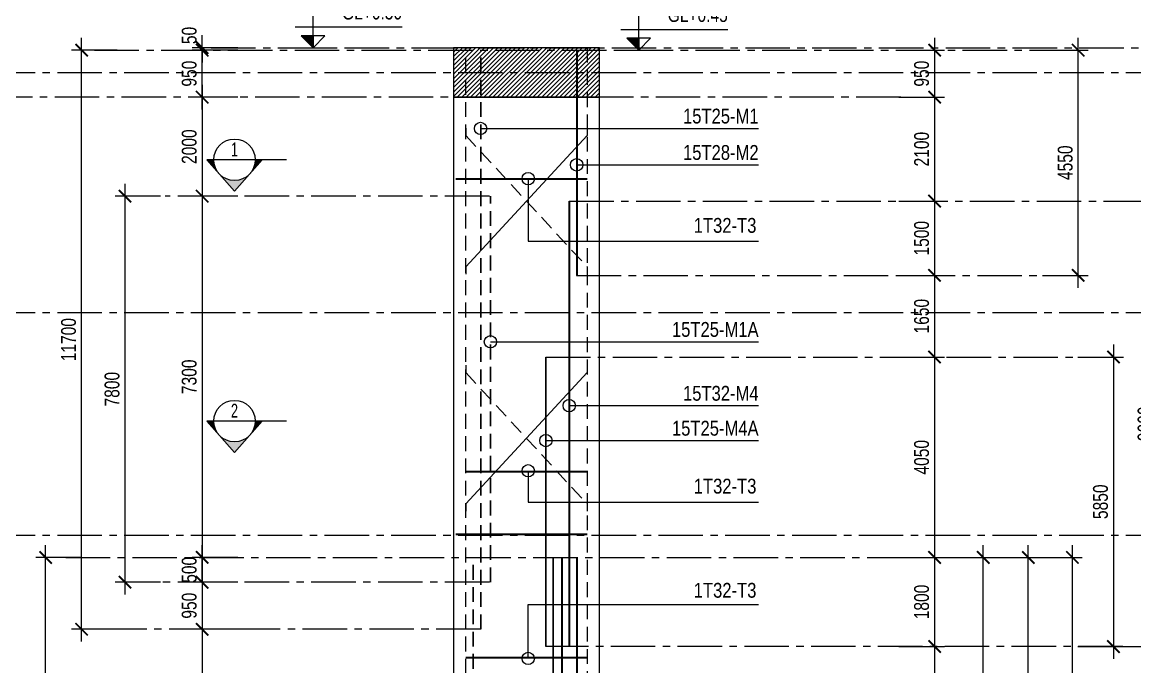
# Model space of a CAD drawing. Header units: millimetres. Extents: x 2746337 to 7547699, y -363432 to 15720.
# Drawn here: x 2871188 to 2893677, y -12008 to 1014 of the extents above; entities that cross this region are included whole.
import ezdxf
from ezdxf.enums import TextEntityAlignment as Align

# ---------------------------------------------------------------- set-up
doc = ezdxf.new("R2010")
doc.units = ezdxf.units.MM
doc.header["$LTSCALE"] = 1200
doc.header["$PDMODE"] = 3
for name, pattern in [('CENTER2', [1.125, 0.75, -0.125, 0.125, -0.125]), ('CONTINOUS', [0]), ('HIDDEN', [0.375, 0.25, -0.125])]:
    doc.linetypes.add(name, pattern=pattern)
for name, color, linetype, lineweight in [('1', 9, 'Continuous', 13), ('BOUND', 3, 'Continuous', 20), ('C1CO', 4, 'Continuous', 35), ('ENOTE', 2, 'Continuous', 15), ('Grid line', 160, 'CENTER2', 5), ('HIDE', 8, 'HIDDEN', 13), ('K-THUOC', 1, 'Continuous', 18), ('LEADER', 8, 'Continuous', 9), ('T1CO', 4, 'Continuous', 20), ('T1HI', 4, 'HIDDEN', 13), ('TCCO', 4, 'Continuous', 35), ('TCHI', 4, 'HIDDEN', 30), ('TEXTMA', 2, 'Continuous', 13)]:
    doc.layers.add(name, color=color, linetype=linetype, lineweight=lineweight)
for name, color, linetype in [('CDC.02.DIM', 1, 'Continuous'), ('CDC.06.TEXT', 2, 'Continuous'), ('CDC.10.HATCH', 251, 'Continuous')]:
    doc.layers.add(name, color=color, linetype=linetype)
doc.styles.add('DB_Arial', font='arial.ttf', dxfattribs={"width": 0.8})
doc.styles.add('SMTEXT', font='arial.ttf', dxfattribs={"width": 0.75})
doc.styles.add('TEXTVN', font='VHELVCN.TTF', dxfattribs={"width": 0.8})
doc.dimstyles.new('BSV1-100', dxfattribs={"dimtxt": 300, "dimasz": 250, "dimexe": 200, "dimexo": 0, "dimgap": 108, "dimtad": 1, "dimdec": 0, "dimdsep": 46, "dimtxsty": 'SMTEXT', "dimblk": 'ARCHTICK', "dimcen": 100, "dimdle": 250, "dimclrd": 256, "dimclre": 256, "dimclrt": 1, "dimadec": 0, "dimazin": 0, "dimtfac": 1, "dimtdec": 0, "dimtix": 1, "dimtmove": 2, "dimatfit": 3, "dimfxl": 720, "dimfxlon": 1, "dimtolj": 1, "dimtzin": 0, "dimarcsym": 0})
doc.dimstyles.new('BSV25', dxfattribs={"dimtxt": 300, "dimasz": 250, "dimexe": 200, "dimexo": 0, "dimgap": 108, "dimtad": 1, "dimdec": 0, "dimlfac": 0.25, "dimdsep": 46, "dimtxsty": 'SMTEXT', "dimblk": 'ARCHTICK', "dimcen": 100, "dimdle": 250, "dimclrd": 256, "dimclre": 256, "dimclrt": 2, "dimadec": 0, "dimazin": 0, "dimtfac": 1, "dimtdec": 0, "dimtix": 1, "dimtmove": 2, "dimatfit": 3, "dimfxl": 800, "dimfxlon": 1, "dimtolj": 1, "dimtzin": 0, "dimarcsym": 0})

# ---------------------------------------------------------------- blocks, each defined once
blk = doc.blocks.new('_ArchTick')
at = {"color": 0, "linetype": 'ByBlock', "const_width": 0.15}
blk.add_lwpolyline([(-0.5, -0.5), (0.5, 0.5)], dxfattribs=at)
blk = doc.blocks.new('*D115')
at = {"layer": 'Defpoints', "color": 0, "transparency": 16777216}
for p in [(2879905, -8850), (2866096, -11850), (2879905, -11850)]:
    blk.add_point(p, dxfattribs=at)
at = {"layer": 'K-THUOC', "lineweight": -2, "transparency": 16777216}
for p, q in [((2866096, -8600), (2866096, -12100)), ((2866816, -8850), (2865896, -8850)), ((2866816, -11850), (2865896, -11850))]:
    blk.add_line(p, q, dxfattribs=at)
at = {"layer": 'K-THUOC', "lineweight": -2, "transparency": 16777216, "xscale": 250, "yscale": 250, "zscale": 250}
for p, rotation in [((2866096, -8850), 90), ((2866096, -11850), 270)]:
    blk.add_blockref('_ArchTick', p, dxfattribs=dict(at, rotation=rotation))
at = {"layer": 'K-THUOC', "color": 1, "transparency": 16777216, "char_height": 300, "attachment_point": 5, "rotation": 90, "style": 'SMTEXT'}
for s, insert in [('\\A1;T12a200-L1,L2,L3', (2866384, -10350)), ('\\A1;3000', (2865834, -10350))]:
    blk.add_mtext(s, dxfattribs=dict(at, insert=insert))
blk = doc.blocks.new('*D78')
at = {"layer": 'Defpoints', "color": 0, "transparency": 16777216}
for p in [(2879905, -11850), (2866096, -26000), (2872898, -26000)]:
    blk.add_point(p, dxfattribs=at)
at = {"layer": 'K-THUOC', "lineweight": -2, "transparency": 16777216}
for p, q in [((2866096, -11600), (2866096, -26250)), ((2866816, -11850), (2865896, -11850)), ((2866816, -26000), (2865896, -26000))]:
    blk.add_line(p, q, dxfattribs=at)
at = {"layer": 'K-THUOC', "lineweight": -2, "transparency": 16777216, "xscale": 250, "yscale": 250, "zscale": 250}
for p, rotation in [((2866096, -11850), 90), ((2866096, -26000), 270)]:
    blk.add_blockref('_ArchTick', p, dxfattribs=dict(at, rotation=rotation))
at = {"layer": 'K-THUOC', "color": 1, "transparency": 16777216, "char_height": 300, "attachment_point": 5, "rotation": 90, "style": 'SMTEXT'}
for s, insert in [('\\A1;T12a300-L1,L2,L3', (2866384, -18925)), ('\\A1;14150', (2865835, -18925))]:
    blk.add_mtext(s, dxfattribs=dict(at, insert=insert))
blk = doc.blocks.new('SIGSEC')
at = {"layer": '1', "lineweight": 9}
h = blk.add_hatch(color=256, dxfattribs=at)
h.dxf.hatch_style = 1
h.paths.add_polyline_path([(-420, 0), (-560, 0), (-315, -278, -0.182676)])
h = blk.add_hatch(color=256, dxfattribs=at)
h.dxf.hatch_style = 1
h.paths.add_polyline_path([(560, 0), (420, 0, -0.182676), (315, -278)])
h = blk.add_hatch(color=256, dxfattribs=at)
h.dxf.hatch_style = 1
h.paths.add_polyline_path([(315, -278, -0.451416), (-315, -278), (0, -635)])
at = {"layer": '1', "lineweight": 9, "elevation": 0}
blk.add_lwpolyline([(1050, 0), (-560, 0), (0, -635), (560, 0)], dxfattribs=at)
at = {"layer": '1', "lineweight": 9}
blk.add_circle((0, 0), 420, dxfattribs=at)
at = {"layer": 'BOUND', "lineweight": 9, "style": 'TEXTVN', "width": 0.8}
blk.add_attdef('SEC', text='', height=280, dxfattribs=at).set_placement((0, 210, 0), align=Align.MIDDLE_CENTER)
blk = doc.blocks.new('*D79')
at = {"layer": 'Defpoints', "color": 0, "transparency": 16777216}
for p in [(2866646, -500), (2866096, -8850), (2879905, -8850)]:
    blk.add_point(p, dxfattribs=at)
at = {"layer": 'K-THUOC', "lineweight": -2, "transparency": 16777216}
for p, q in [((2866096, -250), (2866096, -9100)), ((2866646, -500), (2865896, -500)), ((2866816, -8850), (2865896, -8850))]:
    blk.add_line(p, q, dxfattribs=at)
at = {"layer": 'K-THUOC', "lineweight": -2, "transparency": 16777216, "xscale": 250, "yscale": 250, "zscale": 250}
for p, rotation in [((2866096, -500), 90), ((2866096, -8850), 270)]:
    blk.add_blockref('_ArchTick', p, dxfattribs=dict(at, rotation=rotation))
at = {"layer": 'K-THUOC', "color": 1, "transparency": 16777216, "char_height": 300, "attachment_point": 5, "rotation": 90, "style": 'SMTEXT'}
for s, insert in [('\\A1;T12a300-L1,L2,L3', (2866384, -4675)), ('\\A1;8350', (2865834, -4675))]:
    blk.add_mtext(s, dxfattribs=dict(at, insert=insert))
blk = doc.blocks.new('tag_cd')
at = {"layer": 'CDC.10.HATCH'}
blk.add_hatch(color=256, dxfattribs=at).paths.add_polyline_path([(180, 240), (420, 0), (420, 240)])
at = {"layer": 'CDC.02.DIM'}
for points in [[(420, 240), (420, 0), (660, 240), (180, 240), (420, 0), (420, 1020)], [(60, 420), (2220, 420)], [(0, 0), (840, 0)]]:
    blk.add_lwpolyline(points, dxfattribs=at)
at = {"layer": 'CDC.06.TEXT', "ltscale": 0.5, "style": 'SMTEXT', "width": 0.75}
blk.add_attdef('CD', text='', height=300, dxfattribs=at).set_placement((2220, 570), align=Align.RIGHT)
blk = doc.blocks.new('*D80')
at = {"layer": 'Defpoints', "color": 0, "transparency": 16777216}
for p in [(2865643, 0), (2865080, -4850), (2897740, -4850)]:
    blk.add_point(p, dxfattribs=at)
at = {"layer": 'K-THUOC', "lineweight": -2, "transparency": 16777216}
for p, q in [((2865080, 250), (2865080, -5100)), ((2865643, 0), (2864880, 0)), ((2865800, -4850), (2864880, -4850))]:
    blk.add_line(p, q, dxfattribs=at)
at = {"layer": 'K-THUOC', "lineweight": -2, "transparency": 16777216, "xscale": 250, "yscale": 250, "zscale": 250}
for p, rotation in [((2865080, 0), 90), ((2865080, -4850), 270)]:
    blk.add_blockref('_ArchTick', p, dxfattribs=dict(at, rotation=rotation))
at = {"layer": 'K-THUOC', "color": 1, "transparency": 16777216, "insert": (2864819, -2425), "char_height": 300, "attachment_point": 5, "rotation": 90, "style": 'SMTEXT'}
blk.add_mtext('\\A1;4850', dxfattribs=at)
blk = doc.blocks.new('*D81')
at = {"layer": 'Defpoints', "color": 0, "transparency": 16777216}
for p in [(2897740, -4850), (2865080, -9350), (2897724, -9350)]:
    blk.add_point(p, dxfattribs=at)
at = {"layer": 'K-THUOC', "lineweight": -2, "transparency": 16777216}
for p, q in [((2865080, -4600), (2865080, -9600)), ((2865800, -4850), (2864880, -4850)), ((2865800, -9350), (2864880, -9350))]:
    blk.add_line(p, q, dxfattribs=at)
at = {"layer": 'K-THUOC', "lineweight": -2, "transparency": 16777216, "xscale": 250, "yscale": 250, "zscale": 250}
for p, rotation in [((2865080, -4850), 90), ((2865080, -9350), 270)]:
    blk.add_blockref('_ArchTick', p, dxfattribs=dict(at, rotation=rotation))
at = {"layer": 'K-THUOC', "color": 1, "transparency": 16777216, "insert": (2864819, -7100), "char_height": 300, "attachment_point": 5, "rotation": 90, "style": 'SMTEXT'}
blk.add_mtext('\\A1;4500', dxfattribs=at)
blk = doc.blocks.new('*D82')
at = {"layer": 'Defpoints', "color": 0, "transparency": 16777216}
for p in [(2896467, -9350), (2865080, -13150), (2897724, -13150)]:
    blk.add_point(p, dxfattribs=at)
at = {"layer": 'K-THUOC', "lineweight": -2, "transparency": 16777216}
for p, q in [((2865080, -9100), (2865080, -13400)), ((2865800, -9350), (2864880, -9350)), ((2865800, -13150), (2864880, -13150))]:
    blk.add_line(p, q, dxfattribs=at)
at = {"layer": 'K-THUOC', "lineweight": -2, "transparency": 16777216, "xscale": 250, "yscale": 250, "zscale": 250}
for p, rotation in [((2865080, -9350), 90), ((2865080, -13150), 270)]:
    blk.add_blockref('_ArchTick', p, dxfattribs=dict(at, rotation=rotation))
at = {"layer": 'K-THUOC', "color": 1, "transparency": 16777216, "insert": (2864819, -11250), "char_height": 300, "attachment_point": 5, "rotation": 90, "style": 'SMTEXT'}
blk.add_mtext('\\A1;3800', dxfattribs=at)
blk = doc.blocks.new('*D83')
at = {"layer": 'Defpoints', "color": 0, "transparency": 16777216}
for p in [(2882505, 450), (2882855, -500), (2889630, -500)]:
    blk.add_point(p, dxfattribs=at)
at = {"layer": 'K-THUOC', "lineweight": -2, "transparency": 16777216}
for p, q in [((2889630, 700), (2889630, -750)), ((2888910, 450), (2889830, 450)), ((2888910, -500), (2889830, -500))]:
    blk.add_line(p, q, dxfattribs=at)
at = {"layer": 'K-THUOC', "lineweight": -2, "transparency": 16777216, "xscale": 250, "yscale": 250, "zscale": 250}
for p, rotation in [((2889630, 450), 90), ((2889630, -500), 270)]:
    blk.add_blockref('_ArchTick', p, dxfattribs=dict(at, rotation=rotation))
at = {"layer": 'K-THUOC', "color": 1, "transparency": 16777216, "insert": (2889369, -25), "char_height": 300, "attachment_point": 5, "rotation": 90, "style": 'SMTEXT'}
blk.add_mtext('\\A1;950', dxfattribs=at)
blk = doc.blocks.new('*D84')
at = {"layer": 'Defpoints', "color": 0, "transparency": 16777216}
for p in [(2882855, -2600), (2882855, -4100), (2889630, -4100)]:
    blk.add_point(p, dxfattribs=at)
at = {"layer": 'K-THUOC', "lineweight": -2, "transparency": 16777216}
for p, q in [((2889630, -2350), (2889630, -4350)), ((2888910, -2600), (2889830, -2600)), ((2888910, -4100), (2889830, -4100))]:
    blk.add_line(p, q, dxfattribs=at)
at = {"layer": 'K-THUOC', "lineweight": -2, "transparency": 16777216, "xscale": 250, "yscale": 250, "zscale": 250}
for p, rotation in [((2889630, -2600), 90), ((2889630, -4100), 270)]:
    blk.add_blockref('_ArchTick', p, dxfattribs=dict(at, rotation=rotation))
at = {"layer": 'K-THUOC', "color": 1, "transparency": 16777216, "insert": (2889369, -3350), "char_height": 300, "attachment_point": 5, "rotation": 90, "style": 'SMTEXT'}
blk.add_mtext('\\A1;1500', dxfattribs=at)
blk = doc.blocks.new('*D85')
at = {"layer": 'Defpoints', "color": 0, "transparency": 16777216}
for p in [(2882855, -4100), (2882855, -5750), (2889630, -5750)]:
    blk.add_point(p, dxfattribs=at)
at = {"layer": 'K-THUOC', "lineweight": -2, "transparency": 16777216}
for p, q in [((2889630, -3850), (2889630, -6000)), ((2888910, -4100), (2889830, -4100)), ((2888910, -5750), (2889830, -5750))]:
    blk.add_line(p, q, dxfattribs=at)
at = {"layer": 'K-THUOC', "lineweight": -2, "transparency": 16777216, "xscale": 250, "yscale": 250, "zscale": 250}
for p, rotation in [((2889630, -4100), 90), ((2889630, -5750), 270)]:
    blk.add_blockref('_ArchTick', p, dxfattribs=dict(at, rotation=rotation))
at = {"layer": 'K-THUOC', "color": 1, "transparency": 16777216, "insert": (2889369, -4925), "char_height": 300, "attachment_point": 5, "rotation": 90, "style": 'SMTEXT'}
blk.add_mtext('\\A1;1650', dxfattribs=at)
blk = doc.blocks.new('*D86')
at = {"layer": 'Defpoints', "color": 0, "transparency": 16777216}
for p in [(2882855, -5750), (2882855, -9800), (2889630, -9800)]:
    blk.add_point(p, dxfattribs=at)
at = {"layer": 'K-THUOC', "lineweight": -2, "transparency": 16777216}
for p, q in [((2889630, -5500), (2889630, -10050)), ((2888910, -5750), (2889830, -5750)), ((2888910, -9800), (2889830, -9800))]:
    blk.add_line(p, q, dxfattribs=at)
at = {"layer": 'K-THUOC', "lineweight": -2, "transparency": 16777216, "xscale": 250, "yscale": 250, "zscale": 250}
for p, rotation in [((2889630, -5750), 90), ((2889630, -9800), 270)]:
    blk.add_blockref('_ArchTick', p, dxfattribs=dict(at, rotation=rotation))
at = {"layer": 'K-THUOC', "color": 1, "transparency": 16777216, "insert": (2889369, -7775), "char_height": 300, "attachment_point": 5, "rotation": 90, "style": 'SMTEXT'}
blk.add_mtext('\\A1;4050', dxfattribs=at)
blk = doc.blocks.new('*D87')
at = {"layer": 'Defpoints', "color": 0, "transparency": 16777216}
for p in [(2882855, -9800), (2882855, -11600), (2889630, -11600)]:
    blk.add_point(p, dxfattribs=at)
at = {"layer": 'K-THUOC', "lineweight": -2, "transparency": 16777216}
for p, q in [((2889630, -9550), (2889630, -11850)), ((2888910, -9800), (2889830, -9800)), ((2888910, -11600), (2889830, -11600))]:
    blk.add_line(p, q, dxfattribs=at)
at = {"layer": 'K-THUOC', "lineweight": -2, "transparency": 16777216, "xscale": 250, "yscale": 250, "zscale": 250}
for p, rotation in [((2889630, -9800), 90), ((2889630, -11600), 270)]:
    blk.add_blockref('_ArchTick', p, dxfattribs=dict(at, rotation=rotation))
at = {"layer": 'K-THUOC', "color": 1, "transparency": 16777216, "insert": (2889369, -10700), "char_height": 300, "attachment_point": 5, "rotation": 90, "style": 'SMTEXT'}
blk.add_mtext('\\A1;1800', dxfattribs=at)
blk = doc.blocks.new('*D88')
at = {"layer": 'Defpoints', "color": 0, "transparency": 16777216}
for p in [(2882855, -11600), (2882855, -18800), (2889630, -18800)]:
    blk.add_point(p, dxfattribs=at)
at = {"layer": 'K-THUOC', "lineweight": -2, "transparency": 16777216}
for p, q in [((2889630, -11350), (2889630, -19050)), ((2888910, -11600), (2889830, -11600)), ((2888910, -18800), (2889830, -18800))]:
    blk.add_line(p, q, dxfattribs=at)
at = {"layer": 'K-THUOC', "lineweight": -2, "transparency": 16777216, "xscale": 250, "yscale": 250, "zscale": 250}
for p, rotation in [((2889630, -11600), 90), ((2889630, -18800), 270)]:
    blk.add_blockref('_ArchTick', p, dxfattribs=dict(at, rotation=rotation))
at = {"layer": 'K-THUOC', "color": 1, "transparency": 16777216, "insert": (2889369, -15200), "char_height": 300, "attachment_point": 5, "rotation": 90, "style": 'SMTEXT'}
blk.add_mtext('\\A1;7200', dxfattribs=at)
blk = doc.blocks.new('*D93')
at = {"layer": 'Defpoints', "color": 0, "transparency": 16777216}
for p in [(2881804, -9800), (2892417, -9800), (2881804, -21500)]:
    blk.add_point(p, dxfattribs=at)
at = {"layer": 'K-THUOC', "lineweight": -2, "transparency": 16777216}
for p, q in [((2892417, -21750), (2892417, -9550)), ((2891697, -9800), (2892617, -9800)), ((2891697, -21500), (2892617, -21500))]:
    blk.add_line(p, q, dxfattribs=at)
at = {"layer": 'K-THUOC', "lineweight": -2, "transparency": 16777216, "xscale": 250, "yscale": 250, "zscale": 250}
for p, rotation in [((2892417, -9800), 90), ((2892417, -21500), 270)]:
    blk.add_blockref('_ArchTick', p, dxfattribs=dict(at, rotation=rotation))
at = {"layer": 'K-THUOC', "color": 1, "transparency": 16777216, "insert": (2892156, -15650), "char_height": 300, "attachment_point": 5, "rotation": 90, "style": 'SMTEXT'}
blk.add_mtext('\\A1;11700', dxfattribs=at)
blk = doc.blocks.new('*D94')
at = {"layer": 'Defpoints', "color": 0, "transparency": 16777216}
for p in [(2883069, -2600), (2894148, -2600), (2883069, -11600)]:
    blk.add_point(p, dxfattribs=at)
at = {"layer": 'K-THUOC', "lineweight": -2, "transparency": 16777216}
for p, q in [((2894148, -11850), (2894148, -2350)), ((2893428, -2600), (2894348, -2600)), ((2893428, -11600), (2894348, -11600))]:
    blk.add_line(p, q, dxfattribs=at)
at = {"layer": 'K-THUOC', "lineweight": -2, "transparency": 16777216, "xscale": 250, "yscale": 250, "zscale": 250}
for p, rotation in [((2894148, -2600), 90), ((2894148, -11600), 270)]:
    blk.add_blockref('_ArchTick', p, dxfattribs=dict(at, rotation=rotation))
at = {"layer": 'K-THUOC', "color": 1, "transparency": 16777216, "insert": (2893887, -7100), "char_height": 300, "attachment_point": 5, "rotation": 90, "style": 'SMTEXT'}
blk.add_mtext('\\A1;9000', dxfattribs=at)
blk = doc.blocks.new('*D95')
at = {"layer": 'Defpoints', "color": 0, "transparency": 16777216}
for p in [(2882505, 450), (2892533, 450), (2882505, -4100)]:
    blk.add_point(p, dxfattribs=at)
at = {"layer": 'K-THUOC', "lineweight": -2, "transparency": 16777216}
for p, q in [((2892533, -4350), (2892533, 700)), ((2891813, 450), (2892733, 450)), ((2891813, -4100), (2892733, -4100))]:
    blk.add_line(p, q, dxfattribs=at)
at = {"layer": 'K-THUOC', "lineweight": -2, "transparency": 16777216, "xscale": 250, "yscale": 250, "zscale": 250}
for p, rotation in [((2892533, 450), 90), ((2892533, -4100), 270)]:
    blk.add_blockref('_ArchTick', p, dxfattribs=dict(at, rotation=rotation))
at = {"layer": 'K-THUOC', "color": 1, "transparency": 16777216, "insert": (2892272, -1825), "char_height": 300, "attachment_point": 5, "rotation": 90, "style": 'SMTEXT'}
blk.add_mtext('\\A1;4550', dxfattribs=at)
blk = doc.blocks.new('*D96')
at = {"layer": 'Defpoints', "color": 0, "transparency": 16777216}
for p in [(2881504, -9800), (2891524, -9800), (2881504, -19800)]:
    blk.add_point(p, dxfattribs=at)
at = {"layer": 'K-THUOC', "lineweight": -2, "transparency": 16777216}
for p, q in [((2891524, -20050), (2891524, -9550)), ((2890804, -9800), (2891724, -9800)), ((2890804, -19800), (2891724, -19800))]:
    blk.add_line(p, q, dxfattribs=at)
at = {"layer": 'K-THUOC', "lineweight": -2, "transparency": 16777216, "xscale": 250, "yscale": 250, "zscale": 250}
for p, rotation in [((2891524, -9800), 90), ((2891524, -19800), 270)]:
    blk.add_blockref('_ArchTick', p, dxfattribs=dict(at, rotation=rotation))
at = {"layer": 'K-THUOC', "color": 1, "transparency": 16777216, "insert": (2891263, -14800), "char_height": 300, "attachment_point": 5, "rotation": 90, "style": 'SMTEXT'}
blk.add_mtext('\\A1;10000', dxfattribs=at)
blk = doc.blocks.new('*D97')
at = {"layer": 'Defpoints', "color": 0, "transparency": 16777216}
for p in [(2882098, -9800), (2890614, -9800), (2882098, -18800)]:
    blk.add_point(p, dxfattribs=at)
at = {"layer": 'K-THUOC', "lineweight": -2, "transparency": 16777216}
for p, q in [((2890614, -19050), (2890614, -9550)), ((2889894, -9800), (2890814, -9800)), ((2889894, -18800), (2890814, -18800))]:
    blk.add_line(p, q, dxfattribs=at)
at = {"layer": 'K-THUOC', "lineweight": -2, "transparency": 16777216, "xscale": 250, "yscale": 250, "zscale": 250}
for p, rotation in [((2890614, -9800), 90), ((2890614, -18800), 270)]:
    blk.add_blockref('_ArchTick', p, dxfattribs=dict(at, rotation=rotation))
at = {"layer": 'K-THUOC', "color": 1, "transparency": 16777216, "insert": (2890353, -14300), "char_height": 300, "attachment_point": 5, "rotation": 90, "style": 'SMTEXT'}
blk.add_mtext('\\A1;9000', dxfattribs=at)
blk = doc.blocks.new('*D98')
at = {"layer": 'Defpoints', "color": 0, "transparency": 16777216}
for p in [(2874825, 450), (2879905, 450), (2879905, -500)]:
    blk.add_point(p, dxfattribs=at)
at = {"layer": 'K-THUOC', "lineweight": -2, "transparency": 16777216}
for p, q in [((2874825, -750), (2874825, 700)), ((2875545, 450), (2874625, 450)), ((2875545, -500), (2874625, -500))]:
    blk.add_line(p, q, dxfattribs=at)
at = {"layer": 'K-THUOC', "lineweight": -2, "transparency": 16777216, "xscale": 250, "yscale": 250, "zscale": 250}
for p, rotation in [((2874825, 450), 90), ((2874825, -500), 270)]:
    blk.add_blockref('_ArchTick', p, dxfattribs=dict(at, rotation=rotation))
at = {"layer": 'K-THUOC', "color": 1, "transparency": 16777216, "insert": (2874564, -25), "char_height": 300, "attachment_point": 5, "rotation": 90, "style": 'SMTEXT'}
blk.add_mtext('\\A1;950', dxfattribs=at)
blk = doc.blocks.new('*D99')
at = {"layer": 'Defpoints', "color": 0, "transparency": 16777216}
for p in [(2879881, -2500), (2874825, -9800), (2879881, -9800)]:
    blk.add_point(p, dxfattribs=at)
at = {"layer": 'K-THUOC', "lineweight": -2, "transparency": 16777216}
for p, q in [((2874825, -2250), (2874825, -10050)), ((2875545, -2500), (2874625, -2500)), ((2875545, -9800), (2874625, -9800))]:
    blk.add_line(p, q, dxfattribs=at)
at = {"layer": 'K-THUOC', "lineweight": -2, "transparency": 16777216, "xscale": 250, "yscale": 250, "zscale": 250}
for p, rotation in [((2874825, -2500), 90), ((2874825, -9800), 270)]:
    blk.add_blockref('_ArchTick', p, dxfattribs=dict(at, rotation=rotation))
at = {"layer": 'K-THUOC', "color": 1, "transparency": 16777216, "insert": (2874564, -6150), "char_height": 300, "attachment_point": 5, "rotation": 90, "style": 'SMTEXT'}
blk.add_mtext('\\A1;7300', dxfattribs=at)
blk = doc.blocks.new('*D100')
at = {"layer": 'Defpoints', "color": 0, "transparency": 16777216}
for p in [(2879881, -11250), (2874825, -14200), (2879881, -14200)]:
    blk.add_point(p, dxfattribs=at)
at = {"layer": 'K-THUOC', "lineweight": -2, "transparency": 16777216}
for p, q in [((2874825, -11000), (2874825, -14450)), ((2875545, -11250), (2874625, -11250)), ((2875545, -14200), (2874625, -14200))]:
    blk.add_line(p, q, dxfattribs=at)
at = {"layer": 'K-THUOC', "lineweight": -2, "transparency": 16777216, "xscale": 250, "yscale": 250, "zscale": 250}
for p, rotation in [((2874825, -11250), 90), ((2874825, -14200), 270)]:
    blk.add_blockref('_ArchTick', p, dxfattribs=dict(at, rotation=rotation))
at = {"layer": 'K-THUOC', "color": 1, "transparency": 16777216, "insert": (2874564, -12725), "char_height": 300, "attachment_point": 5, "rotation": 90, "style": 'SMTEXT'}
blk.add_mtext('\\A1;2950', dxfattribs=at)
blk = doc.blocks.new('*D102')
at = {"layer": 'Defpoints', "color": 0, "transparency": 16777216}
for p in [(2871660, -9800), (2880081, -9800), (2880081, -21500)]:
    blk.add_point(p, dxfattribs=at)
at = {"layer": 'K-THUOC', "lineweight": -2, "transparency": 16777216}
for p, q in [((2871660, -21750), (2871660, -9550)), ((2872380, -9800), (2871460, -9800)), ((2872380, -21500), (2871460, -21500))]:
    blk.add_line(p, q, dxfattribs=at)
at = {"layer": 'K-THUOC', "lineweight": -2, "transparency": 16777216, "xscale": 250, "yscale": 250, "zscale": 250}
for p, rotation in [((2871660, -9800), 90), ((2871660, -21500), 270)]:
    blk.add_blockref('_ArchTick', p, dxfattribs=dict(at, rotation=rotation))
at = {"layer": 'K-THUOC', "color": 1, "transparency": 16777216, "insert": (2871399, -15650), "char_height": 300, "attachment_point": 5, "rotation": 90, "style": 'SMTEXT'}
blk.add_mtext('\\A1;11700', dxfattribs=at)
blk = doc.blocks.new('*D103')
at = {"layer": 'Defpoints', "color": 0, "transparency": 16777216}
for p in [(2872387, 450), (2877604, 450), (2877604, -11250)]:
    blk.add_point(p, dxfattribs=at)
at = {"layer": 'K-THUOC', "lineweight": -2, "transparency": 16777216}
for p, q in [((2872387, -11500), (2872387, 700)), ((2873107, 450), (2872187, 450)), ((2873107, -11250), (2872187, -11250))]:
    blk.add_line(p, q, dxfattribs=at)
at = {"layer": 'K-THUOC', "lineweight": -2, "transparency": 16777216, "xscale": 250, "yscale": 250, "zscale": 250}
for p, rotation in [((2872387, 450), 90), ((2872387, -11250), 270)]:
    blk.add_blockref('_ArchTick', p, dxfattribs=dict(at, rotation=rotation))
at = {"layer": 'K-THUOC', "color": 1, "transparency": 16777216, "insert": (2872125, -5400), "char_height": 300, "attachment_point": 5, "rotation": 90, "style": 'SMTEXT'}
blk.add_mtext('\\A1;11700', dxfattribs=at)
blk = doc.blocks.new('*D104')
at = {"layer": 'Defpoints', "color": 0, "transparency": 16777216}
for p in [(2877847, -2500), (2873265, -10300), (2877847, -10300)]:
    blk.add_point(p, dxfattribs=at)
at = {"layer": 'K-THUOC', "lineweight": -2, "transparency": 16777216}
for p, q in [((2873265, -2250), (2873265, -10550)), ((2873985, -2500), (2873065, -2500)), ((2873985, -10300), (2873065, -10300))]:
    blk.add_line(p, q, dxfattribs=at)
at = {"layer": 'K-THUOC', "lineweight": -2, "transparency": 16777216, "xscale": 250, "yscale": 250, "zscale": 250}
for p, rotation in [((2873265, -2500), 90), ((2873265, -10300), 270)]:
    blk.add_blockref('_ArchTick', p, dxfattribs=dict(at, rotation=rotation))
at = {"layer": 'K-THUOC', "color": 1, "transparency": 16777216, "insert": (2873004, -6400), "char_height": 300, "attachment_point": 5, "rotation": 90, "style": 'SMTEXT'}
blk.add_mtext('\\A1;7800', dxfattribs=at)
blk = doc.blocks.new('*D105')
at = {"layer": 'Defpoints', "color": 0, "transparency": 16777216}
for p in [(2877455, -10300), (2874825, -11250), (2879881, -11250)]:
    blk.add_point(p, dxfattribs=at)
at = {"layer": 'K-THUOC', "lineweight": -2, "transparency": 16777216}
for p, q in [((2874825, -10050), (2874825, -11500)), ((2875545, -10300), (2874625, -10300)), ((2875545, -11250), (2874625, -11250))]:
    blk.add_line(p, q, dxfattribs=at)
at = {"layer": 'K-THUOC', "lineweight": -2, "transparency": 16777216, "xscale": 250, "yscale": 250, "zscale": 250}
for p, rotation in [((2874825, -10300), 90), ((2874825, -11250), 270)]:
    blk.add_blockref('_ArchTick', p, dxfattribs=dict(at, rotation=rotation))
at = {"layer": 'K-THUOC', "color": 1, "transparency": 16777216, "insert": (2874564, -10775), "char_height": 300, "attachment_point": 5, "rotation": 90, "style": 'SMTEXT'}
blk.add_mtext('\\A1;950', dxfattribs=at)
blk = doc.blocks.new('*D106')
at = {"layer": 'Defpoints', "color": 0, "transparency": 16777216}
for p in [(2882855, -500), (2882855, -2600), (2889630, -2600)]:
    blk.add_point(p, dxfattribs=at)
at = {"layer": 'K-THUOC', "lineweight": -2, "transparency": 16777216}
for p, q in [((2889630, -250), (2889630, -2850)), ((2888910, -500), (2889830, -500)), ((2888910, -2600), (2889830, -2600))]:
    blk.add_line(p, q, dxfattribs=at)
at = {"layer": 'K-THUOC', "lineweight": -2, "transparency": 16777216, "xscale": 250, "yscale": 250, "zscale": 250}
for p, rotation in [((2889630, -500), 90), ((2889630, -2600), 270)]:
    blk.add_blockref('_ArchTick', p, dxfattribs=dict(at, rotation=rotation))
at = {"layer": 'K-THUOC', "color": 1, "transparency": 16777216, "insert": (2889369, -1550), "char_height": 300, "attachment_point": 5, "rotation": 90, "style": 'SMTEXT'}
blk.add_mtext('\\A1;2100', dxfattribs=at)
blk = doc.blocks.new('*D107')
at = {"layer": 'Defpoints', "color": 0, "transparency": 16777216}
for p in [(2879905, -500), (2874825, -2500), (2879881, -2500)]:
    blk.add_point(p, dxfattribs=at)
at = {"layer": 'K-THUOC', "lineweight": -2, "transparency": 16777216}
for p, q in [((2874825, -250), (2874825, -2750)), ((2875545, -500), (2874625, -500)), ((2875545, -2500), (2874625, -2500))]:
    blk.add_line(p, q, dxfattribs=at)
at = {"layer": 'K-THUOC', "lineweight": -2, "transparency": 16777216, "xscale": 250, "yscale": 250, "zscale": 250}
for p, rotation in [((2874825, -500), 90), ((2874825, -2500), 270)]:
    blk.add_blockref('_ArchTick', p, dxfattribs=dict(at, rotation=rotation))
at = {"layer": 'K-THUOC', "color": 1, "transparency": 16777216, "insert": (2874564, -1500), "char_height": 300, "attachment_point": 5, "rotation": 90, "style": 'SMTEXT'}
blk.add_mtext('\\A1;2000', dxfattribs=at)
blk = doc.blocks.new('*D110')
at = {"layer": 'Defpoints', "color": 0, "transparency": 16777216}
for p in [(2897483, -500), (2891936, -26000), (2902651, -26000)]:
    blk.add_point(p, dxfattribs=at)
at = {"layer": 'K-THUOC', "lineweight": -2, "transparency": 16777216}
for p, q in [((2902651, -250), (2902651, -26250)), ((2901931, -500), (2902851, -500)), ((2901931, -26000), (2902851, -26000))]:
    blk.add_line(p, q, dxfattribs=at)
at = {"layer": 'K-THUOC', "lineweight": -2, "transparency": 16777216, "xscale": 250, "yscale": 250, "zscale": 250}
for p, rotation in [((2902651, -500), 90), ((2902651, -26000), 270)]:
    blk.add_blockref('_ArchTick', p, dxfattribs=dict(at, rotation=rotation))
at = {"layer": 'K-THUOC', "color": 1, "transparency": 16777216, "insert": (2902390, -13250), "char_height": 300, "attachment_point": 5, "rotation": 90, "style": 'SMTEXT'}
blk.add_mtext('\\A1;25500', dxfattribs=at)
blk = doc.blocks.new('*D112')
at = {"layer": 'Defpoints', "color": 0, "transparency": 16777216}
for p in [(2896683, 0), (2903712, 0), (2891936, -26000)]:
    blk.add_point(p, dxfattribs=at)
at = {"layer": 'K-THUOC', "lineweight": -2, "transparency": 16777216}
for p, q in [((2903712, -26250), (2903712, 250)), ((2902992, 0), (2903912, 0)), ((2902992, -26000), (2903912, -26000))]:
    blk.add_line(p, q, dxfattribs=at)
at = {"layer": 'K-THUOC', "lineweight": -2, "transparency": 16777216, "xscale": 250, "yscale": 250, "zscale": 250}
for p, rotation in [((2903712, 0), 90), ((2903712, -26000), 270)]:
    blk.add_blockref('_ArchTick', p, dxfattribs=dict(at, rotation=rotation))
at = {"layer": 'K-THUOC', "color": 1, "transparency": 16777216, "insert": (2903451, -13000), "char_height": 300, "attachment_point": 5, "rotation": 90, "style": 'SMTEXT'}
blk.add_mtext('\\A1;26000', dxfattribs=at)
blk = doc.blocks.new('*D120')
at = {"layer": 'Defpoints', "color": 0, "transparency": 16777216}
for p in [(2874825, -9800), (2879881, -9800), (2877455, -10300)]:
    blk.add_point(p, dxfattribs=at)
at = {"layer": 'K-THUOC', "lineweight": -2, "transparency": 16777216}
for p, q in [((2874825, -9800), (2874825, -9550)), ((2875545, -9800), (2874625, -9800)), ((2874825, -10300), (2874825, -9800)), ((2875545, -10300), (2874625, -10300)), ((2874825, -10300), (2874825, -10550))]:
    blk.add_line(p, q, dxfattribs=at)
at = {"layer": 'K-THUOC', "lineweight": -2, "transparency": 16777216, "xscale": 250, "yscale": 250, "zscale": 250}
for p, rotation in [((2874825, -9800), 270), ((2874825, -10300), 90)]:
    blk.add_blockref('_ArchTick', p, dxfattribs=dict(at, rotation=rotation))
at = {"layer": 'K-THUOC', "color": 1, "transparency": 16777216, "insert": (2874564, -10050), "char_height": 300, "attachment_point": 5, "rotation": 90, "style": 'SMTEXT'}
blk.add_mtext('\\A1;500', dxfattribs=at)
blk = doc.blocks.new('*D129')
at = {"layer": 'Defpoints', "color": 0, "transparency": 16777216}
for p in [(2882769, -5750), (2882769, -11600), (2893246, -11600)]:
    blk.add_point(p, dxfattribs=at)
at = {"layer": 'K-THUOC', "lineweight": -2, "transparency": 16777216}
for p, q in [((2893246, -5500), (2893246, -11850)), ((2892526, -5750), (2893446, -5750)), ((2892526, -11600), (2893446, -11600))]:
    blk.add_line(p, q, dxfattribs=at)
at = {"layer": 'K-THUOC', "lineweight": -2, "transparency": 16777216, "xscale": 250, "yscale": 250, "zscale": 250}
for p, rotation in [((2893246, -5750), 90), ((2893246, -11600), 270)]:
    blk.add_blockref('_ArchTick', p, dxfattribs=dict(at, rotation=rotation))
at = {"layer": 'K-THUOC', "color": 1, "transparency": 16777216, "insert": (2892985, -8675), "char_height": 300, "attachment_point": 5, "rotation": 90, "style": 'SMTEXT'}
blk.add_mtext('\\A1;5850', dxfattribs=at)
blk = doc.blocks.new('lop2-type2')
at = {"layer": 'TCHI', "color": 6, "linetype": 'CONTINOUS'}
for p, q in [((2735120, -11600), (2735120, -5750)), ((2735270, -19800), (2735270, -9800))]:
    blk.add_line(p, q, dxfattribs=at)
blk = doc.blocks.new('lop1-type2')
at = {"layer": 'C1CO'}
for p, q in [((2730241, 450), (2730241, -4100)), ((2730091, -2600), (2730091, -11600)), ((2730241, -9800), (2730241, -21500)), ((2730041, -20150), (2730041, -26000))]:
    blk.add_line(p, q, dxfattribs=at)
at = {"layer": 'TCCO'}
blk.add_line((2729944, -9800), (2729944, -18800), dxfattribs=at)
blk = doc.blocks.new('T.lopđat-type 2')
at = {"layer": 'TCHI', "linetype": 'HIDDEN'}
for p, q in [((2968545, -11250), (2968545, 450)), ((2968395, -21500), (2968395, -9800)), ((2968545, -26000), (2968545, -20150))]:
    blk.add_line(p, q, dxfattribs=at)
at = {"layer": 'TCHI', "color": 6, "linetype": 'HIDDEN'}
for p, q in [((2968743, -10300), (2968743, -2500)), ((2968681, -20050), (2968681, -14200))]:
    blk.add_line(p, q, dxfattribs=at)
blk = doc.blocks.new('*D256')
at = {"layer": 'Defpoints', "color": 0, "transparency": 16777216}
for p in [(2874825, 500), (2879905, 500), (2879905, 450)]:
    blk.add_point(p, dxfattribs=at)
at = {"layer": 'K-THUOC', "lineweight": -2, "transparency": 16777216}
for p, q in [((2874825, 500), (2874825, 750)), ((2875545, 500), (2874625, 500)), ((2875545, 450), (2874625, 450)), ((2874825, 450), (2874825, 500)), ((2874825, 450), (2874825, 200))]:
    blk.add_line(p, q, dxfattribs=at)
at = {"layer": 'K-THUOC', "lineweight": -2, "transparency": 16777216, "xscale": 250, "yscale": 250, "zscale": 250}
for p, rotation in [((2874825, 500), 270), ((2874825, 450), 90)]:
    blk.add_blockref('_ArchTick', p, dxfattribs=dict(at, rotation=rotation))
at = {"layer": 'K-THUOC', "color": 1, "transparency": 16777216, "insert": (2874564, 747), "char_height": 300, "attachment_point": 5, "rotation": 90, "style": 'SMTEXT'}
blk.add_mtext('\\A1;50', dxfattribs=at)

msp = doc.modelspace()

# ---------------------------------------------------------------- hatches: boundary and pattern name
at = {"layer": 'CDC.10.HATCH'}
h = msp.add_hatch(dxfattribs=at)
h.set_pattern_fill('ANSI31', color=256, scale=20)
h.set_pattern_definition([(45, (107390.9, 77331.77), (-44.9012806, 44.9012806), [])])
h.paths.add_polyline_path([(2879905.2, -500), (2882855.2, -500), (2882855.2, 500), (2879905.2, 500)])

# ---------------------------------------------------------------- linework, layer by layer
at = {"layer": 'BOUND'}
msp.add_line((2879905.2, 410), (2879905.2, -45000), dxfattribs=at)
for points in [[(2879905.2, -500), (2882855.2, -500), (2882855.2, 500), (2879905.2, 500)], [(2879905.2, -45000), (2882855.2, -45000), (2882855.2, -500), (2879905.2, -500)]]:
    msp.add_lwpolyline(points, close=True, dxfattribs=at)
at = {"layer": 'C1CO'}
for p, q in [((2879955.2, -2147), (2882605.2, -2147)), ((2880155.2, -8064.3), (2882605.2, -8064.3)), ((2879955.2, -9328.7), (2882605.2, -9328.7)), ((2880155.2, -11824.8), (2882605.2, -11824.8))]:
    msp.add_line(p, q, dxfattribs=at)
at = {"layer": 'Grid line', "color": 2}
for p, q in [((2861098.5, 0), (2896682.9, 0)), ((2861098.5, -4850), (2897567.4, -4850)), ((2861098.5, -9350), (2897551.4, -9350))]:
    msp.add_line(p, q, dxfattribs=at)
at = {"layer": 'Grid line'}
for p, q in [((2888945.1, -500), (2865867.9, -500)), ((2880630.8, -2500), (2874078.8, -2500)), ((2882245.2, -2600.3), (2893434.9, -2600.3)), ((2882395.2, -4100.3), (2892733.1, -4100.3)), ((2881773.7, -5750.3), (2893434.9, -5750.3)), ((2872065.8, -9800.3), (2892616.8, -9800.7)), ((2880630.8, -10299.7), (2873646, -10300)), ((2880454.9, -11250.3), (2872709.7, -11250.3)), ((2893434.9, -11600.3), (2881773.7, -11600.3))]:
    msp.add_line(p, q, dxfattribs=at)
for points in [[(2872646.6, 450), (2891933.3, 450)], [(2875005, 500), (2901872.3, 500)]]:
    msp.add_lwpolyline(points, dxfattribs=at)
at = {"layer": 'HIDE'}
for p, q in [((2880155.2, -45000), (2880155.2, 500)), ((2882605.2, 500), (2882605.2, -45000))]:
    msp.add_line(p, q, dxfattribs=at)
at = {"layer": 'T1CO'}
for points in [[(2882605.2, -1125.3), (2882605.2, -1275.3), (2880155.2, -3925.3), (2880155.2, -4075.3)], [(2882605.2, -5916.1), (2882605.2, -6066.1), (2880155.2, -8716.1), (2880155.2, -8866.1)]]:
    msp.add_lwpolyline(points, dxfattribs=at)
at = {"layer": 'T1HI'}
for points in [[(2880155.2, -1125.3), (2880155.2, -1275.3), (2882605.2, -3925.3), (2882605.2, -4075.3)], [(2880155.2, -5916.1), (2880155.2, -6066.1), (2882605.2, -8716.1), (2882605.2, -8866.1)]]:
    msp.add_lwpolyline(points, dxfattribs=at)

# ---------------------------------------------------------------- block references
for name, p in [('T.lopđat-type 2', (-88089.7, 0)), ('lop1-type2', (152154.4, 0)), ('lop2-type2', (146653.5, 0))]:
    msp.add_blockref(name, p)
at = {"layer": '1', "lineweight": 20}
for p, values in [((2875478.2, -1765.4), {'SEC': '1'}), ((2875478.2, -7045.4), {'SEC': '2'})]:
    msp.add_blockref('SIGSEC', p, dxfattribs=at).add_auto_attribs(values)
at = {"layer": 'ENOTE'}
for p, values in [((2876647, 500), {'CD': 'GL+0.50'}), ((2883229.8, 450), {'CD': 'GL+0.45'})]:
    msp.add_blockref('tag_cd', p, dxfattribs=at).add_auto_attribs(values)

# ---------------------------------------------------------------- texts
at = {"layer": 'TEXTMA', "style": 'DB_Arial', "width": 0.8}
for s, p in [('15T25-M1', (2886072.9, -1032)), ('15T28-M2', (2886072.9, -1767)), ('1T32-T3', (2886028.7, -3240.7)), ('15T25-M1A', (2886072.9, -5342.9)), ('15T32-M4', (2886072.9, -6633)), ('15T25-M4A', (2886072.9, -7339.2)), ('1T32-T3', (2886028.7, -8509)), ('1T32-T3', (2886028.7, -10613.2))]:
    msp.add_text(s, height=300, rotation=360, dxfattribs=at).set_placement(p, align=Align.RIGHT)

# ---------------------------------------------------------------- dimensions: what is measured, and where the dimension line sits
at = {"layer": 'K-THUOC'}
dim = msp.add_linear_dim(base=(2874825, 500), p1=(2879905.2, 450), p2=(2879905.2, 500), angle=90, dimstyle='BSV1-100', dxfattribs=at)
dim.commit()
dim.dimension.update_dxf_attribs({"geometry": '*D256', "text_midpoint": (2874563.8, 746.8), "dimtype": 160})
for base, p1, p2, picture, middle in [((2872386.6, 450), (2877604, -11250.3), (2877604, 450), '*D103', (2872125.5, -5400.2)), ((2874825, 450), (2879905.2, -500), (2879905.2, 450), '*D98', (2874563.8, -25)), ((2889630.2, -500), (2882505.2, 450), (2882855.2, -500), '*D83', (2889369, -25)), ((2892533.1, 450), (2882505.2, -4100.3), (2882505.2, 450), '*D95', (2892272, -1825.2)), ((2865080.3, -4850), (2865642.7, 0), (2897739.8, -4850), '*D80', (2864819.2, -2425)), ((2903711.7, 0), (2891936.3, -26000), (2896682.9, 0), '*D112', (2903450.5, -13000)), ((2874825, -2500), (2879905.2, -500), (2879880.8, -2500), '*D107', (2874563.8, -1500)), ((2889630.2, -2600.3), (2882855.2, -500), (2882855.2, -2600.3), '*D106', (2889369, -1550.2)), ((2902650.8, -26000), (2897482.9, -500), (2891936.3, -26000), '*D110', (2902389.7, -13250)), ((2873265, -10299.7), (2877847, -2499.7), (2877847, -10299.7), '*D104', (2873003.8, -6399.7)), ((2874825, -9800.3), (2879880.8, -2500), (2879880.8, -9800.3), '*D99', (2874563.7, -6150.2)), ((2889630.2, -4100.3), (2882855.2, -2600.3), (2882855.2, -4100.3), '*D84', (2889369, -3350.3)), ((2894148.2, -2600.3), (2883068.6, -11600.3), (2883068.6, -2600.3), '*D94', (2893887, -7100.3)), ((2889630.2, -5750.3), (2882855.2, -4100.3), (2882855.2, -5750.3), '*D85', (2889369, -4925.3)), ((2865080.3, -9350), (2897739.8, -4850), (2897723.8, -9350), '*D81', (2864819.2, -7100)), ((2893246.5, -11600.3), (2882768.6, -5750.3), (2882768.6, -11600.3), '*D129', (2892985.3, -8675.3)), ((2889630.2, -9800.3), (2882855.2, -5750.3), (2882855.2, -9800.3), '*D86', (2889369, -7775.3)), ((2865080.3, -13150), (2896467.2, -9350), (2897723.8, -13150), '*D82', (2864819, -11250)), ((2871660.3, -9800), (2880080.8, -21500), (2880080.8, -9800), '*D102', (2871399.2, -15650)), ((2874825, -9800.3), (2877455.2, -10300), (2879880.8, -9800.3), '*D120', (2874563.8, -10050.2)), ((2891524.3, -9800.3), (2881503.8, -19800), (2881503.8, -9800.3), '*D96', (2891263.2, -14800.2)), ((2892416.8, -9800.3), (2881803.8, -21500), (2881803.8, -9800.3), '*D93', (2892155.7, -15650.2)), ((2890613.7153, -9800.4904), (2882098.4192, -18800), (2882098.4192, -9800.4904), '*D97', (2890352.5434, -14300.2452)), ((2889630.2, -11600.3), (2882855.2, -9800.3), (2882855.2, -11600.3), '*D87', (2889369, -10700.3)), ((2874825, -11250.3), (2877455.2, -10300), (2879880.8, -11250.3), '*D105', (2874563.8, -10775.2)), ((2874825, -14200), (2879880.8, -11250.3), (2879880.8, -14200), '*D100', (2874563.8, -12725.2)), ((2889630.2, -18800), (2882855.2, -11600.3), (2882855.2, -18800), '*D88', (2889369, -15200.2))]:
    dim = msp.add_linear_dim(base=base, p1=p1, p2=p2, angle=90, dimstyle='BSV1-100', dxfattribs=at)
    dim.commit()
    dim.dimension.update_dxf_attribs({"geometry": picture, "text_midpoint": middle})
for base, p1, p2, text, picture, middle in [((2866095.8, -8850), (2866645.8, -500), (2879905.2, -8850), '<>\\XT12a300-L1,L2,L3', '*D79', (2866095.8, -4675)), ((2866095.8, -11850), (2879905.2, -8850), (2879905.2, -11850), '<>\\XT12a200-L1,L2,L3', '*D115', (2866095.8, -10350)), ((2866095.8, -26000), (2879905.2, -11850), (2872898.5, -26000), '<>\\XT12a300-L1,L2,L3', '*D78', (2866095.8, -18925))]:
    dim = msp.add_linear_dim(base=base, p1=p1, p2=p2, angle=90, text=text, dimstyle='BSV1-100', dxfattribs=at)
    dim.commit()
    dim.dimension.update_dxf_attribs({"geometry": picture, "text_midpoint": middle})

# ---------------------------------------------------------------- leaders
at = {"layer": 'LEADER'}
for points in [[(2880451.8, -1132), (2886072.9, -1132)], [(2882395.2, -1867), (2886072.9, -1867)], [(2881416.7, -2147), (2881416.7, -3412.3), (2886072.9, -3412.3)], [(2880652.9, -5442.9), (2886072.9, -5442.9)], [(2882245.2, -6733), (2886072.9, -6733)], [(2881773.7, -7439.2), (2886072.9, -7439.2)], [(2881416.7, -8048), (2881416.7, -8680.6), (2886072.9, -8680.6)], [(2881416.7, -11841.2), (2881416.7, -10751.8), (2886072.9, -10751.8)]]:
    msp.add_leader(points, dimstyle='BSV25', override={"dimldrblk": 'Origin'}, dxfattribs=at)

doc.saveas('drawing.dxf')
